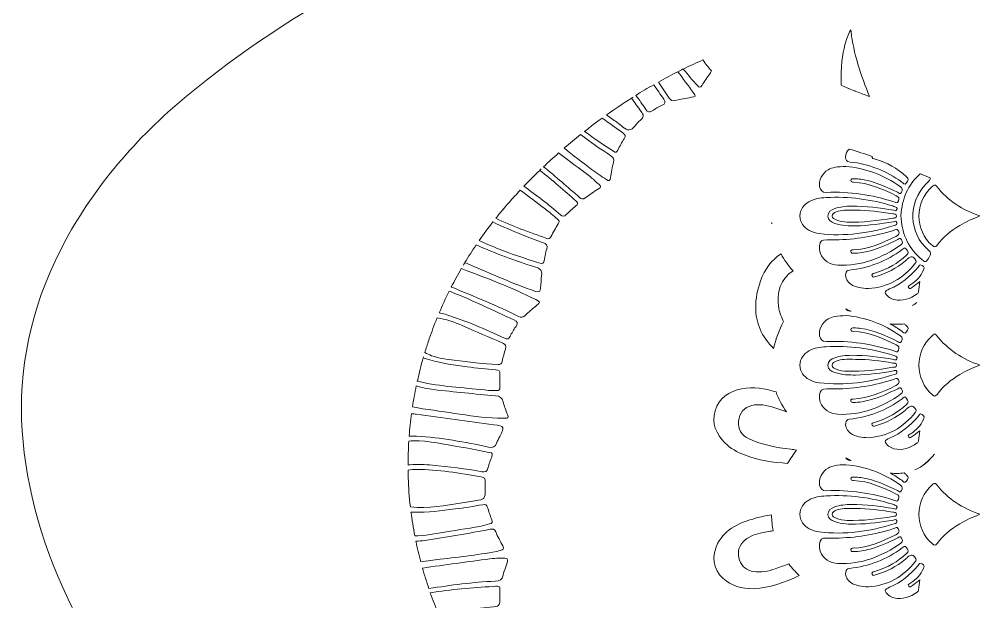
# Model space of a CAD drawing. Extents: x 705 to 2296, y -2914 to -85.
# Drawn here: x 705 to 1489, y -933 to -462 of the extents above; entities that cross this region are included whole.
import ezdxf

# ---------------------------------------------------------------- set-up
doc = ezdxf.new("R2010")
doc.units = 0
doc.header["$MEASUREMENT"] = 0
doc.layers.add('Layer 1', color=7, linetype='Continuous')

# ---------------------------------------------------------------- blocks, each defined once
blk = doc.blocks.new('block 4')
at = {"layer": 'Layer 1', "lineweight": 0}
for points, knots in [([(2257.73, -639.78), (2234.93, -597.81), (2201.23, -557.75), (2160.32, -523.94), (2075.55, -453.89), (1964.94, -394.11), (1840.32, -350.94), (1840.32, -350.94), (1840.32, -350.93), (1840.32, -350.93), (1839.87, -348.96), (1839.3, -346.94), (1838.61, -344.88), (1837.07, -340.33), (1834.39, -333.76), (1828.95, -329.25), (1828.26, -328.68), (1827.55, -328.14), (1826.81, -327.67), (1826.81, -327.67), (1826.81, -327.67), (1826.79, -327.67), (1828.33, -308.78), (1824.73, -289.41), (1816.02, -270), (1811.57, -260.06), (1804.2, -253.12), (1797.06, -246.39), (1791.32, -240.98), (1785.89, -235.87), (1782.26, -229.5), (1781.17, -227.6), (1780.25, -225.55), (1779.27, -223.36), (1778.01, -220.55), (1776.7, -217.64), (1774.93, -214.81), (1767.88, -203.55), (1756.35, -197.47), (1745.08, -194.23), (1745.08, -194.23), (1743.71, -192.18), (1743.71, -192.18), (1701.28, -127.64), (1637.14, -102.84), (1590.8, -93.4), (1549.91, -85.06), (1516.05, -86.83), (1504.18, -87.86), (1504.14, -87.8), (1504.1, -87.77), (1504.08, -87.73), (1504.08, -87.73), (1503.9, -87.89), (1503.9, -87.89), (1502.32, -88.03), (1501.15, -88.15), (1500.45, -88.23), (1499.74, -88.15), (1498.58, -88.03), (1497.01, -87.89), (1497.01, -87.89), (1496.82, -87.73), (1496.82, -87.73), (1496.8, -87.77), (1496.76, -87.8), (1496.71, -87.86), (1484.84, -86.83), (1450.98, -85.06), (1410.1, -93.4), (1363.76, -102.84), (1299.62, -127.64), (1257.21, -192.15), (1257.21, -192.15), (1255.83, -194.23), (1255.83, -194.23), (1244.54, -197.47), (1233.02, -203.55), (1225.97, -214.81), (1224.2, -217.64), (1222.89, -220.55), (1221.62, -223.36), (1220.64, -225.55), (1219.73, -227.6), (1218.64, -229.5), (1215, -235.87), (1209.57, -240.98), (1203.83, -246.39), (1196.7, -253.12), (1189.33, -260.06), (1184.88, -270), (1176.17, -289.41), (1172.56, -308.78), (1174.1, -327.67), (1174.09, -327.67), (1174.09, -327.67), (1174.09, -327.67), (1173.36, -328.14), (1172.64, -328.67), (1171.94, -329.25), (1166.5, -333.76), (1163.83, -340.32), (1162.29, -344.88), (1161.6, -346.94), (1161.03, -348.96), (1160.57, -350.93), (1160.57, -350.93), (1160.57, -350.94), (1160.57, -350.94), (1035.95, -394.11), (925.34, -453.89), (840.57, -523.94), (799.66, -557.75), (765.97, -597.81), (743.17, -639.78), (717.38, -687.2), (705.23, -736.49), (707.06, -786.23), (708.79, -833.12), (721.42, -881.91), (744.63, -931.23), (776.61, -999.19), (827.22, -1064.83), (895.04, -1126.29), (939.72, -1166.8), (989.19, -1202.25), (1037.03, -1236.53), (1082.37, -1269.03), (1129.25, -1302.64), (1171.8, -1340.38), (1249.39, -1409.16), (1300.81, -1475.62), (1328.95, -1543.41), (1325.12, -1549.46), (1321.54, -1556.29), (1318.88, -1563.69), (1317.48, -1563.6), (1315.91, -1563.52), (1314.31, -1563.52), (1308.44, -1563.52), (1302.01, -1564.61), (1300.28, -1570.4), (1299.79, -1572.07), (1299.76, -1573.62), (1299.72, -1574.99), (1299.72, -1575.32), (1299.71, -1575.65), (1299.7, -1575.96), (1299.52, -1579.67), (1298.15, -1583.63), (1295.64, -1587.72), (1294.69, -1589.27), (1293.66, -1590.81), (1292.59, -1592.31), (1291.91, -1593.27), (1291.2, -1594.21), (1290.48, -1595.15), (1283.23, -1604.54), (1274, -1613.07), (1265.02, -1621.38), (1265.02, -1621.38), (1260.92, -1625.17), (1260.92, -1625.17), (1250.6, -1634.74), (1239.94, -1644.64), (1227.93, -1651.26), (1224.55, -1653.15), (1220.44, -1657.48), (1220.14, -1667.47), (1219.42, -1692.03), (1241.26, -1736.34), (1260.82, -1751.22), (1241.97, -1787.05), (1219.46, -1838.09), (1200.22, -1904.9), (1175.44, -1990.97), (1160.75, -2086.12), (1156.58, -2187.73), (1153.08, -2272.74), (1156.98, -2362.49), (1168.18, -2455.79), (1163.65, -2459.11), (1158.65, -2462.26), (1152.93, -2465.39), (1126.52, -2479.87), (1097.89, -2485.02), (1072.31, -2479.92), (1038.1, -2473.12), (1010.95, -2453.43), (991.61, -2421.39), (954.97, -2360.75), (954.3, -2266.43), (972.57, -2204.62), (992.17, -2138.34), (1031.4, -2072.06), (1096.04, -1996), (1100.49, -1990.76), (1104.99, -1985.54), (1109.5, -1980.33), (1133.88, -1952.07), (1159.09, -1922.85), (1176.92, -1889.25), (1201.05, -1843.72), (1206.63, -1795.65), (1192.18, -1757.38), (1192.18, -1757.38), (1181.68, -1729.58), (1181.68, -1729.58), (1181.68, -1729.58), (1184.11, -1759.19), (1184.11, -1759.19), (1187.04, -1794.94), (1172.43, -1827.44), (1159.67, -1848.41), (1139.55, -1881.48), (1111.42, -1909.63), (1084.2, -1936.84), (1072.99, -1948.07), (1061.38, -1959.69), (1050.51, -1971.48), (986.2, -2041.19), (939.51, -2104.75), (907.75, -2165.78), (865.01, -2247.87), (849.52, -2326.23), (861.72, -2398.68), (881.46, -2516.08), (980.8, -2608.54), (1070.48, -2648.09), (1102.71, -2662.3), (1132.76, -2669.48), (1158.32, -2669.48), (1176.87, -2669.48), (1193.05, -2665.7), (1205.97, -2658.08), (1205.97, -2658.09), (1205.97, -2658.09), (1205.97, -2658.09), (1212.84, -2680.03), (1220.66, -2700.47), (1229.34, -2719.23), (1249.6, -2763), (1275.41, -2799.36), (1306.05, -2827.33), (1339.78, -2858.12), (1383.84, -2881.32), (1437.02, -2896.27), (1479.37, -2908.16), (1526.54, -2914.39), (1574.07, -2914.39), (1577.53, -2914.39), (1581.01, -2914.35), (1584.47, -2914.28), (1715.72, -2911.78), (1847.6, -2857.02), (1946.29, -2764.08), (1983.95, -2728.62), (2013.13, -2688.17), (2030.68, -2647.08), (2050.96, -2599.62), (2056.14, -2551.69), (2046.08, -2504.65), (2026.22, -2411.76), (1963.7, -2334.68), (1870.04, -2287.56), (1788.08, -2246.34), (1690.33, -2231.81), (1599.94, -2247.09), (1606.11, -2235.77), (1612.34, -2224.53), (1618.54, -2213.38), (1637.36, -2179.5), (1656.8, -2144.46), (1673.59, -2108.59), (1710.68, -2029.32), (1732.71, -1958.15), (1740.94, -1891.02), (1746.05, -1849.4), (1747.6, -1797.58), (1735.16, -1750.76), (1754.43, -1736.28), (1775.99, -1693.13), (1775.99, -1668.36), (1775.99, -1667.96), (1775.99, -1667.55), (1775.98, -1667.16), (1775.68, -1657.19), (1771.58, -1652.89), (1768.19, -1651), (1756.19, -1644.4), (1745.52, -1634.53), (1735.2, -1624.98), (1735.2, -1624.98), (1731.1, -1621.2), (1731.1, -1621.2), (1719.8, -1610.79), (1708.12, -1600.03), (1700.47, -1587.65), (1697.96, -1583.57), (1696.6, -1579.62), (1696.43, -1575.92), (1696.41, -1575.61), (1696.4, -1575.29), (1696.4, -1574.97), (1696.37, -1573.59), (1696.32, -1572.04), (1695.83, -1570.37), (1694.11, -1564.66), (1687.76, -1563.55), (1681.94, -1563.52), (1679.29, -1556.2), (1675.74, -1549.42), (1671.94, -1543.41), (1700.08, -1475.62), (1751.51, -1409.16), (1829.1, -1340.38), (1871.64, -1302.64), (1918.53, -1269.03), (1963.87, -1236.53), (2011.71, -1202.25), (2061.18, -1166.8), (2105.86, -1126.29), (2173.67, -1064.83), (2224.28, -999.19), (2256.27, -931.23), (2279.48, -881.91), (2292.11, -833.13), (2293.84, -786.23), (2295.67, -736.49), (2283.52, -687.2), (2257.73, -639.78)], [0, 0, 0, 0, 1, 1, 1, 2, 2, 2, 3, 3, 3, 4, 4, 4, 5, 5, 5, 6, 6, 6, 7, 7, 7, 8, 8, 8, 9, 9, 9, 10, 10, 10, 11, 11, 11, 12, 12, 12, 13, 13, 13, 14, 14, 14, 15, 15, 15, 16, 16, 16, 17, 17, 17, 18, 18, 18, 19, 19, 19, 20, 20, 20, 21, 21, 21, 22, 22, 22, 23, 23, 23, 24, 24, 24, 25, 25, 25, 26, 26, 26, 27, 27, 27, 28, 28, 28, 29, 29, 29, 30, 30, 30, 31, 31, 31, 32, 32, 32, 33, 33, 33, 34, 34, 34, 35, 35, 35, 36, 36, 36, 37, 37, 37, 38, 38, 38, 39, 39, 39, 40, 40, 40, 41, 41, 41, 42, 42, 42, 43, 43, 43, 44, 44, 44, 45, 45, 45, 46, 46, 46, 47, 47, 47, 48, 48, 48, 49, 49, 49, 50, 50, 50, 51, 51, 51, 52, 52, 52, 53, 53, 53, 54, 54, 54, 55, 55, 55, 56, 56, 56, 57, 57, 57, 58, 58, 58, 59, 59, 59, 60, 60, 60, 61, 61, 61, 62, 62, 62, 63, 63, 63, 64, 64, 64, 65, 65, 65, 66, 66, 66, 67, 67, 67, 68, 68, 68, 69, 69, 69, 70, 70, 70, 71, 71, 71, 72, 72, 72, 73, 73, 73, 74, 74, 74, 75, 75, 75, 76, 76, 76, 77, 77, 77, 78, 78, 78, 79, 79, 79, 80, 80, 80, 81, 81, 81, 82, 82, 82, 83, 83, 83, 84, 84, 84, 85, 85, 85, 86, 86, 86, 87, 87, 87, 88, 88, 88, 89, 89, 89, 90, 90, 90, 91, 91, 91, 92, 92, 92, 93, 93, 93, 94, 94, 94, 95, 95, 95, 96, 96, 96, 97, 97, 97, 98, 98, 98, 99, 99, 99, 100, 100, 100, 101, 101, 101, 102, 102, 102, 103, 103, 103, 104, 104, 104, 105, 105, 105, 106, 106, 106, 107, 107, 107, 108, 108, 108, 109, 109, 109, 110, 110, 110, 110]), ([(1371.85, -515.72), (1371.44, -515.55), (1371.05, -515.38), (1370.65, -515.2), (1369.58, -485.65), (1377.45, -472), (1377.56, -471.82), (1377.56, -471.82), (1378.47, -470.3), (1378.47, -470.3), (1378.47, -470.3), (1378.67, -472.06), (1378.67, -472.06), (1380.42, -488.24), (1386.97, -507.81), (1393.51, -524.21), (1393.02, -524.03), (1392.52, -523.85), (1392.02, -523.66), (1388.69, -522.43), (1385.36, -521.18), (1382.05, -519.89), (1381.99, -519.87), (1381.94, -519.85), (1381.88, -519.82), (1380.2, -519.17), (1378.51, -518.5), (1376.84, -517.81), (1376.78, -517.78), (1376.71, -517.76), (1376.65, -517.73), (1375.04, -517.08), (1373.44, -516.4), (1371.85, -515.72)], [0, 0, 0, 0, 1, 1, 1, 2, 2, 2, 3, 3, 3, 4, 4, 4, 5, 5, 5, 6, 6, 6, 7, 7, 7, 8, 8, 8, 9, 9, 9, 10, 10, 10, 11, 11, 11, 11]), ([(1264.37, -505.84), (1262.02, -508.77), (1260, -512), (1258.05, -515.22), (1256.71, -517.42), (1255.82, -517.17), (1254.23, -515.42), (1250.26, -511.09), (1246.51, -506.6), (1242.87, -502.01), (1241.38, -502.74), (1239.89, -503.48), (1238.4, -504.23), (1239.88, -503.48), (1241.37, -502.74), (1242.86, -502), (1242.86, -502), (1242.87, -502.01), (1242.87, -502.01), (1248.1, -499.43), (1253.35, -496.99), (1258.62, -494.67), (1260.82, -497.63), (1263.15, -500.59), (1265.61, -503.52), (1265.45, -504.24), (1265.05, -504.99), (1264.37, -505.84)], [0, 0, 0, 0, 1, 1, 1, 2, 2, 2, 3, 3, 3, 4, 4, 4, 5, 5, 5, 6, 6, 6, 7, 7, 7, 8, 8, 8, 9, 9, 9, 9]), ([(1222.67, -512.6), (1222.67, -512.6), (1222.67, -512.59), (1222.67, -512.59), (1227.88, -509.69), (1233.11, -506.9), (1238.39, -504.23), (1242.62, -509.78), (1246.79, -515.36), (1250.87, -521.03), (1253.12, -524.18), (1253.14, -524.18), (1249.29, -524.92), (1244.89, -525.76), (1240.44, -526.46), (1236.1, -527.51), (1233.83, -528.05), (1232.72, -527.39), (1231.51, -525.54), (1228.64, -521.16), (1225.69, -516.86), (1222.67, -512.6)], [0, 0, 0, 0, 1, 1, 1, 2, 2, 2, 3, 3, 3, 4, 4, 4, 5, 5, 5, 6, 6, 6, 7, 7, 7, 7]), ([(1225.64, -531.39), (1222.86, -532.67), (1220.18, -534.21), (1217.64, -535.92), (1215.37, -537.44), (1214.15, -537.07), (1212.6, -534.81), (1209.95, -530.93), (1207.22, -527.12), (1204.45, -523.35), (1209.23, -520.38), (1214.04, -517.51), (1218.88, -514.74), (1221.58, -518.63), (1224.27, -522.52), (1227, -526.37), (1228.76, -528.84), (1228.34, -530.15), (1225.64, -531.39)], [0, 0, 0, 0, 1, 1, 1, 2, 2, 2, 3, 3, 3, 4, 4, 4, 5, 5, 5, 6, 6, 6, 6]), ([(1200.92, -525.58), (1200.91, -525.58), (1200.91, -525.57), (1200.91, -525.57), (1201.36, -525.29), (1201.82, -525.01), (1202.27, -524.73), (1201.82, -525.01), (1201.36, -525.3), (1200.92, -525.58), (1203.48, -529.18), (1206.04, -532.76), (1208.68, -536.29), (1210.86, -539.2), (1211.12, -541.13), (1208.07, -543.47), (1204.82, -545.96), (1202.59, -551.22), (1199, -551.3), (1195.72, -551.37), (1192.32, -547.38), (1189.03, -545.1), (1186.21, -543.17), (1183.41, -541.21), (1180.64, -539.23), (1187.3, -534.48), (1194.06, -529.94), (1200.92, -525.58)], [0, 0, 0, 0, 1, 1, 1, 2, 2, 2, 3, 3, 3, 4, 4, 4, 5, 5, 5, 6, 6, 6, 7, 7, 7, 8, 8, 8, 9, 9, 9, 9]), ([(1177.23, -541.69), (1182.69, -545.75), (1188.19, -549.76), (1193.78, -553.65), (1195.79, -555.05), (1196.43, -556.2), (1194.96, -558.47), (1193.03, -561.42), (1191.4, -564.57), (1189.77, -567.72), (1188.88, -569.43), (1188.12, -569.86), (1186.3, -568.67), (1178.35, -563.48), (1170.5, -558.13), (1162.84, -552.55), (1167.56, -548.84), (1172.37, -545.21), (1177.23, -541.69)], [0, 0, 0, 0, 1, 1, 1, 2, 2, 2, 3, 3, 3, 4, 4, 4, 5, 5, 5, 6, 6, 6, 6]), ([(1159.68, -555.04), (1159.68, -555.04), (1159.69, -555.04), (1159.69, -555.04), (1167.67, -561.04), (1175.78, -566.87), (1184.22, -572.25), (1186.38, -573.62), (1186.93, -574.98), (1186.32, -577.44), (1185.32, -581.55), (1184.53, -585.75), (1183.99, -589.95), (1183.64, -592.74), (1182.38, -592.83), (1180.53, -591.57), (1176.43, -588.79), (1172.4, -585.92), (1168.36, -583.03), (1160.87, -577.64), (1153.7, -571.78), (1146.51, -565.97), (1150.84, -562.25), (1155.23, -558.6), (1159.68, -555.04)], [0, 0, 0, 0, 1, 1, 1, 2, 2, 2, 3, 3, 3, 4, 4, 4, 5, 5, 5, 6, 6, 6, 7, 7, 7, 8, 8, 8, 8]), ([(1141.87, -570.02), (1150.36, -576.35), (1158.87, -582.67), (1167.34, -589.04), (1169.87, -590.95), (1172.04, -593.34), (1174.47, -595.39), (1176.18, -596.81), (1176.32, -597.73), (1174.26, -599.01), (1170.56, -601.31), (1166.93, -603.77), (1163.42, -606.36), (1161.61, -607.7), (1160.47, -607.37), (1158.89, -606), (1149.21, -597.65), (1139.63, -589.19), (1129.66, -581.21), (1133.66, -577.41), (1137.73, -573.67), (1141.87, -570.02)], [0, 0, 0, 0, 1, 1, 1, 2, 2, 2, 3, 3, 3, 4, 4, 4, 5, 5, 5, 6, 6, 6, 7, 7, 7, 7]), ([(1423.57, -594.14), (1421.81, -596.47), (1420.77, -594.28), (1419.75, -593.53), (1407.17, -584.49), (1393.25, -578.93), (1377.85, -577.32), (1375.11, -577.03), (1374.29, -575.74), (1374.29, -573.39), (1374.28, -570.61), (1375.35, -568.49), (1377.15, -566.84), (1383.68, -568.83), (1389.87, -570.79), (1395.73, -572.74), (1395.27, -574.5), (1397.16, -574.58), (1398.31, -574.92), (1407.78, -577.67), (1416.04, -582.49), (1423.41, -589.03), (1425.58, -590.97), (1424.95, -592.3), (1423.57, -594.14)], [0, 0, 0, 0, 1, 1, 1, 2, 2, 2, 3, 3, 3, 4, 4, 4, 5, 5, 5, 6, 6, 6, 7, 7, 7, 8, 8, 8, 8]), ([(1126.68, -584.07), (1126.68, -584.07), (1126.67, -584.06), (1126.67, -584.06), (1127.06, -583.68), (1127.45, -583.31), (1127.85, -582.94), (1127.45, -583.31), (1127.06, -583.69), (1126.68, -584.07), (1136.81, -592.02), (1146.51, -600.47), (1156.1, -609.09), (1157.84, -610.65), (1157.63, -611.49), (1155.93, -612.85), (1153.19, -615.07), (1150.52, -617.42), (1148.05, -619.95), (1146.29, -621.74), (1145.05, -621.45), (1143.33, -619.97), (1133.87, -611.81), (1123.94, -604.22), (1113.82, -596.94), (1118, -592.56), (1122.3, -588.27), (1126.68, -584.07)], [0, 0, 0, 0, 1, 1, 1, 2, 2, 2, 3, 3, 3, 4, 4, 4, 5, 5, 5, 6, 6, 6, 7, 7, 7, 8, 8, 8, 9, 9, 9, 9]), ([(1374.46, -580.96), (1389.65, -582.07), (1404.94, -587.64), (1418.76, -597.43), (1420.71, -598.82), (1420.36, -600.09), (1419.54, -601.75), (1418.47, -603.95), (1417.23, -602.36), (1416.22, -601.85), (1406.8, -597.17), (1397.26, -592.85), (1386.72, -591.34), (1384.81, -591.05), (1382.87, -590.98), (1380.94, -590.87), (1379.9, -590.81), (1378.69, -590.8), (1378.56, -592.17), (1378.41, -593.67), (1379.67, -593.66), (1380.69, -593.7), (1393.23, -594.18), (1404.29, -599.25), (1415.27, -604.64), (1417.27, -605.62), (1417.98, -606.56), (1417.18, -608.8), (1416.2, -611.57), (1414.59, -609.91), (1413.36, -609.52), (1395.59, -603.91), (1377.43, -601.1), (1358.79, -601.91), (1355.17, -602.06), (1353.9, -600.27), (1353.23, -597.36), (1352.11, -592.46), (1355.19, -586.38), (1360.16, -583.6), (1363.34, -581.83), (1367.69, -580.91), (1374.46, -580.96)], [0, 0, 0, 0, 1, 1, 1, 2, 2, 2, 3, 3, 3, 4, 4, 4, 5, 5, 5, 6, 6, 6, 7, 7, 7, 8, 8, 8, 9, 9, 9, 10, 10, 10, 11, 11, 11, 12, 12, 12, 13, 13, 13, 14, 14, 14, 14]), ([(1439.56, -595.01), (1424.38, -610.15), (1425.2, -634.85), (1441.49, -648.79), (1443.44, -650.47), (1443.67, -651.56), (1442.33, -653.78), (1439.12, -659.09), (1439.22, -659.22), (1434.51, -655), (1424.34, -645.87), (1419.71, -634.22), (1419.01, -620.73), (1419.94, -607.31), (1424.65, -595.77), (1434.73, -586.87), (1437.51, -588), (1440.16, -589.09), (1442.7, -590.17), (1442.88, -591.63), (1442, -592.56), (1439.56, -595.01)], [0, 0, 0, 0, 1, 1, 1, 2, 2, 2, 3, 3, 3, 4, 4, 4, 5, 5, 5, 6, 6, 6, 7, 7, 7, 7]), ([(1466.67, -628.67), (1459.57, -632.91), (1453.3, -638.12), (1448.3, -644.75), (1446.97, -646.52), (1446.13, -646.36), (1444.59, -645.06), (1430.07, -632.8), (1429.98, -609.49), (1444.48, -597.19), (1445.57, -596.28), (1446.44, -594.94), (1447.98, -596.94), (1457.02, -608.7), (1469.03, -616.16), (1483.05, -621.04), (1477.35, -623.26), (1471.84, -625.58), (1466.67, -628.67)], [0, 0, 0, 0, 1, 1, 1, 2, 2, 2, 3, 3, 3, 4, 4, 4, 5, 5, 5, 6, 6, 6, 6]), ([(1097.2, -615.32), (1097.24, -615.34), (1097.29, -615.38), (1097.35, -615.4), (1097.35, -615.4), (1097.8, -614.61), (1097.8, -614.61), (1099.12, -613.07), (1100.43, -611.53), (1101.78, -610.02), (1104.75, -606.67), (1107.77, -603.35), (1110.86, -600.07), (1117.62, -605.01), (1124.27, -610.1), (1130.91, -615.21), (1134.37, -617.86), (1137.57, -620.85), (1141.02, -623.53), (1142.63, -624.79), (1142.47, -625.85), (1141.55, -627.38), (1139.48, -630.82), (1137.5, -634.3), (1135.54, -637.81), (1134.77, -639.19), (1134.03, -639.97), (1132.21, -639.27), (1118.4, -634), (1104.24, -629.55), (1091.02, -622.85), (1093.04, -620.32), (1095.1, -617.8), (1097.2, -615.32)], [0, 0, 0, 0, 1, 1, 1, 2, 2, 2, 3, 3, 3, 4, 4, 4, 5, 5, 5, 6, 6, 6, 7, 7, 7, 8, 8, 8, 9, 9, 9, 10, 10, 10, 11, 11, 11, 11]), ([(1344.63, -609.47), (1348.89, -607.04), (1353.67, -606.38), (1358.47, -606.12), (1376.87, -605.09), (1394.86, -607.45), (1412.43, -612.94), (1412.98, -613.11), (1413.51, -613.31), (1414.03, -613.54), (1415.08, -613.97), (1416.35, -614.27), (1415.83, -615.88), (1415.32, -617.48), (1414.14, -616.59), (1413.27, -616.44), (1401.91, -614.43), (1390.52, -612.89), (1378.96, -613.09), (1374.39, -613.16), (1369.83, -613.49), (1365.5, -615.1), (1362.63, -616.18), (1359.81, -617.69), (1359.93, -621.22), (1360.03, -624.52), (1362.73, -626.01), (1365.51, -626.99), (1371.31, -629.05), (1377.37, -629), (1382.34, -629.05), (1393.34, -628.7), (1403.18, -627.46), (1412.95, -625.72), (1413.9, -625.55), (1415.26, -624.48), (1415.82, -626.26), (1416.38, -628.11), (1414.77, -628.31), (1413.66, -628.66), (1393.91, -635.03), (1373.72, -637.75), (1352.99, -635.34), (1350.17, -635), (1347.4, -634.17), (1344.88, -632.76), (1340.29, -630.19), (1337.33, -626.42), (1337.33, -621.02), (1337.32, -615.75), (1340.18, -612), (1344.63, -609.47)], [0, 0, 0, 0, 1, 1, 1, 2, 2, 2, 3, 3, 3, 4, 4, 4, 5, 5, 5, 6, 6, 6, 7, 7, 7, 8, 8, 8, 9, 9, 9, 10, 10, 10, 11, 11, 11, 12, 12, 12, 13, 13, 13, 14, 14, 14, 15, 15, 15, 16, 16, 16, 17, 17, 17, 17]), ([(1415.57, -621.13), (1415.52, -622.94), (1413.72, -622.56), (1412.64, -622.75), (1400.38, -624.87), (1388.07, -626.34), (1375.59, -625.92), (1372.51, -625.82), (1369.45, -625.53), (1366.58, -624.22), (1365.14, -623.56), (1363.33, -622.93), (1363.29, -621.13), (1363.25, -619.12), (1365.2, -618.49), (1366.75, -617.8), (1368.74, -616.9), (1370.85, -616.4), (1373.04, -616.35), (1376.1, -616.28), (1379.18, -616.33), (1382.26, -616.33), (1392.41, -616.37), (1402.48, -617.51), (1412.47, -619.3), (1413.6, -619.5), (1415.62, -619.04), (1415.57, -621.13)], [0, 0, 0, 0, 1, 1, 1, 2, 2, 2, 3, 3, 3, 4, 4, 4, 5, 5, 5, 6, 6, 6, 7, 7, 7, 8, 8, 8, 9, 9, 9, 9]), ([(1088.65, -625.85), (1096.37, -629.69), (1104.35, -632.99), (1112.35, -636.26), (1117.92, -638.52), (1123.54, -640.68), (1129.23, -642.63), (1132, -643.58), (1133.37, -644.64), (1132.26, -647.86), (1131.35, -650.51), (1130.9, -653.36), (1130.55, -656.17), (1130.15, -659.43), (1128.63, -659.9), (1125.75, -658.96), (1114.3, -655.25), (1102.85, -651.57), (1091.7, -647.04), (1086.92, -645.11), (1082.2, -643.08), (1077.55, -640.9), (1081.09, -635.79), (1084.8, -630.79), (1088.65, -625.85)], [0, 0, 0, 0, 1, 1, 1, 2, 2, 2, 3, 3, 3, 4, 4, 4, 5, 5, 5, 6, 6, 6, 7, 7, 7, 8, 8, 8, 8]), ([(1314.51, -626.33), (1314.51, -626.33), (1314.52, -626.34), (1314.52, -626.34), (1314.54, -626.7), (1314.56, -627.06), (1314.59, -627.4), (1314.55, -627.04), (1314.53, -626.69), (1314.51, -626.33)], [0, 0, 0, 0, 1, 1, 1, 2, 2, 2, 3, 3, 3, 3]), ([(1378.53, -649.94), (1378.67, -651.13), (1379.65, -651.24), (1380.58, -651.24), (1385.17, -651.25), (1389.65, -650.43), (1394.05, -649.24), (1401.9, -647.14), (1409.21, -643.7), (1416.47, -640.12), (1417.46, -639.63), (1418.63, -638.31), (1419.5, -640.3), (1420.13, -641.72), (1421.04, -643.03), (1419.07, -644.39), (1403.72, -655.02), (1387.13, -661.84), (1368.09, -660.79), (1361.51, -660.42), (1356.31, -657.46), (1353.79, -650.92), (1353.08, -649.07), (1352.83, -647.17), (1353.14, -645.22), (1353.77, -641.34), (1355.09, -640.24), (1358.96, -640.29), (1361.36, -640.32), (1363.74, -640.3), (1366.14, -640.3), (1382.2, -640.16), (1397.83, -637.41), (1413.15, -632.65), (1414.36, -632.28), (1415.93, -630.48), (1417.09, -633.05), (1418.22, -635.59), (1417.06, -636.57), (1414.89, -637.64), (1403.92, -643.07), (1392.81, -647.96), (1380.3, -648.45), (1379.35, -648.5), (1378.37, -648.63), (1378.53, -649.94)], [0, 0, 0, 0, 1, 1, 1, 2, 2, 2, 3, 3, 3, 4, 4, 4, 5, 5, 5, 6, 6, 6, 7, 7, 7, 8, 8, 8, 9, 9, 9, 10, 10, 10, 11, 11, 11, 12, 12, 12, 13, 13, 13, 14, 14, 14, 15, 15, 15, 15]), ([(1065.94, -658.8), (1065.95, -658.8), (1065.95, -658.82), (1065.96, -658.82), (1068.88, -653.95), (1071.94, -649.15), (1075.14, -644.43), (1090.71, -651.48), (1106.78, -657.31), (1123.1, -662.41), (1126.83, -663.58), (1128.57, -665.07), (1128.11, -669.21), (1127.73, -672.59), (1127.63, -676.02), (1127.32, -679.42), (1127.05, -682.38), (1126.34, -683.12), (1123.23, -682.08), (1104.96, -675.97), (1087.52, -667.85), (1069.79, -660.44), (1068.51, -659.9), (1067.24, -659.37), (1065.96, -658.82), (1065.47, -659.62), (1064.98, -660.42), (1064.52, -661.21), (1064.98, -660.42), (1065.46, -659.6), (1065.94, -658.8)], [0, 0, 0, 0, 1, 1, 1, 2, 2, 2, 3, 3, 3, 4, 4, 4, 5, 5, 5, 6, 6, 6, 7, 7, 7, 8, 8, 8, 9, 9, 9, 10, 10, 10, 10]), ([(1395.73, -669.61), (1396.22, -670.96), (1397.45, -670.35), (1398.38, -670.1), (1407.4, -667.62), (1415.51, -663.39), (1422.71, -657.41), (1423.32, -656.9), (1423.91, -656.37), (1424.52, -655.85), (1427.42, -653.28), (1429.07, -653.59), (1431.15, -656.97), (1431.7, -657.85), (1431.44, -658.41), (1430.9, -659.09), (1420.96, -671.82), (1408.04, -678.92), (1392.7, -679.83), (1387.14, -679.43), (1382.48, -679.08), (1378.44, -676.27), (1375.48, -674.22), (1374.02, -671.46), (1374.35, -667.82), (1374.52, -666.01), (1375.31, -665.06), (1377.33, -664.84), (1393.09, -663.24), (1407.32, -657.59), (1420.11, -648.27), (1421.19, -647.47), (1422.22, -645.92), (1423.66, -648.07), (1424.83, -649.81), (1425.68, -651.01), (1423.58, -652.89), (1416.43, -659.32), (1408.38, -664.05), (1399.21, -666.89), (1398.67, -667.07), (1398.12, -667.19), (1397.57, -667.36), (1396.43, -667.69), (1395.18, -668.11), (1395.73, -669.61)], [0, 0, 0, 0, 1, 1, 1, 2, 2, 2, 3, 3, 3, 4, 4, 4, 5, 5, 5, 6, 6, 6, 7, 7, 7, 8, 8, 8, 9, 9, 9, 10, 10, 10, 11, 11, 11, 12, 12, 12, 13, 13, 13, 14, 14, 14, 15, 15, 15, 15]), ([(1321.96, -651.69), (1324.55, -656.44), (1327.82, -661.01), (1331.72, -665.43), (1331.71, -665.43), (1331.71, -665.43), (1331.71, -665.43), (1322.22, -671.45), (1317.48, -682.8), (1320.28, -696.07), (1321.08, -699.84), (1322.37, -703.31), (1324.03, -706.56), (1320.58, -713.23), (1317.68, -720.58), (1315.97, -728.37), (1306.25, -718.79), (1301.46, -707.46), (1301.46, -694.75), (1301.46, -688.07), (1302.79, -681.01), (1305.41, -673.62), (1308.87, -663.88), (1314.34, -656.73), (1321.96, -651.69)], [0, 0, 0, 0, 1, 1, 1, 2, 2, 2, 3, 3, 3, 4, 4, 4, 5, 5, 5, 6, 6, 6, 7, 7, 7, 8, 8, 8, 8]), ([(1063.1, -663.66), (1083.54, -671.14), (1103.87, -678.96), (1123.36, -688.78), (1127.19, -690.71), (1127.17, -690.76), (1124.05, -693.46), (1120.84, -696.24), (1117.51, -698.9), (1114.45, -701.84), (1112.78, -703.41), (1111.48, -703.41), (1109.51, -702.41), (1091.95, -693.44), (1073.57, -686.33), (1055.41, -678.69), (1055.27, -678.63), (1055.12, -678.57), (1054.97, -678.51), (1057.54, -673.5), (1060.25, -668.55), (1063.1, -663.66)], [0, 0, 0, 0, 1, 1, 1, 2, 2, 2, 3, 3, 3, 4, 4, 4, 5, 5, 5, 6, 6, 6, 7, 7, 7, 7]), ([(1437.24, -665.03), (1435.14, -670.06), (1431.44, -673.65), (1427, -676.61), (1426.06, -677.23), (1424.21, -677.68), (1425.39, -679.27), (1426.31, -680.51), (1427.48, -679.23), (1428.34, -678.65), (1430.28, -677.32), (1432.14, -675.85), (1434.46, -674.12), (1434.03, -677.12), (1433.65, -679.58), (1433.33, -682.05), (1433.22, -682.88), (1432.96, -683.6), (1432.25, -684.07), (1426.54, -687.98), (1420.45, -690.47), (1413.35, -688.69), (1411.8, -688.3), (1410.38, -687.57), (1409.11, -686.57), (1405.28, -683.55), (1405.47, -681.94), (1409.85, -680.1), (1419.08, -676.25), (1426.55, -670.09), (1432.93, -662.49), (1433.74, -661.54), (1434.22, -659.72), (1436.36, -661.04), (1438.32, -662.23), (1437.87, -663.49), (1437.24, -665.03)], [0, 0, 0, 0, 1, 1, 1, 2, 2, 2, 3, 3, 3, 4, 4, 4, 5, 5, 5, 6, 6, 6, 7, 7, 7, 8, 8, 8, 9, 9, 9, 10, 10, 10, 11, 11, 11, 12, 12, 12, 12]), ([(1053.27, -681.95), (1053.95, -682.18), (1054.63, -682.43), (1055.31, -682.69), (1072.46, -689.35), (1088.92, -697.63), (1105.68, -705.18), (1108.53, -706.47), (1109.32, -707.95), (1107.24, -710.73), (1105.4, -713.17), (1103.9, -715.89), (1102.54, -718.63), (1101.42, -720.89), (1100.23, -720.91), (1098.1, -719.91), (1082.39, -712.59), (1066.47, -705.73), (1049.89, -700.59), (1048.3, -700.09), (1046.74, -699.72), (1045.19, -699.43), (1047.69, -693.52), (1050.4, -687.7), (1053.27, -681.95)], [0, 0, 0, 0, 1, 1, 1, 2, 2, 2, 3, 3, 3, 4, 4, 4, 5, 5, 5, 6, 6, 6, 7, 7, 7, 8, 8, 8, 8]), ([(1378.84, -698.21), (1378.51, -698.16), (1378.18, -698.13), (1377.85, -698.09), (1376, -697.9), (1375.03, -697.25), (1374.59, -696.12), (1376.03, -696.85), (1377.45, -697.54), (1378.84, -698.21)], [0, 0, 0, 0, 1, 1, 1, 2, 2, 2, 3, 3, 3, 3]), ([(1428.5, -693.49), (1429.67, -692.77), (1430.8, -691.94), (1431.87, -691.02), (1430.8, -691.96), (1429.67, -692.78), (1428.5, -693.49)], [0, 0, 0, 0, 1, 1, 1, 2, 2, 2, 2]), ([(1036.68, -721.7), (1036.73, -721.72), (1036.78, -721.73), (1036.83, -721.74), (1036.83, -721.74), (1037.09, -720.55), (1037.09, -720.55), (1039.04, -714.86), (1041.18, -709.21), (1043.46, -703.63), (1050.65, -704.3), (1057.32, -706.93), (1063.92, -709.8), (1074.85, -714.53), (1085.74, -719.34), (1096.69, -724), (1099.01, -724.99), (1099.7, -726.17), (1098.91, -728.59), (1097.85, -731.83), (1096.96, -735.15), (1096.25, -738.49), (1095.8, -740.66), (1094.76, -741.34), (1092.6, -741.27), (1080.8, -740.88), (1069.12, -739.21), (1057.41, -737.86), (1051.2, -737.16), (1045, -736.27), (1039.08, -734.14), (1037.15, -733.44), (1035.27, -732.63), (1033.5, -731.68), (1034.51, -728.34), (1035.56, -725.01), (1036.68, -721.7)], [0, 0, 0, 0, 1, 1, 1, 2, 2, 2, 3, 3, 3, 4, 4, 4, 5, 5, 5, 6, 6, 6, 7, 7, 7, 8, 8, 8, 9, 9, 9, 10, 10, 10, 11, 11, 11, 12, 12, 12, 12]), ([(1360.16, -704.38), (1363.34, -702.6), (1367.69, -701.68), (1374.46, -701.73), (1389.65, -702.84), (1404.94, -708.41), (1418.76, -718.21), (1420.71, -719.59), (1420.36, -720.87), (1419.54, -722.53), (1418.47, -724.72), (1417.23, -723.14), (1416.22, -722.62), (1406.8, -717.95), (1397.26, -713.63), (1386.72, -712.11), (1384.81, -711.83), (1382.87, -711.75), (1380.94, -711.65), (1379.9, -711.59), (1378.69, -711.58), (1378.56, -712.95), (1378.41, -714.45), (1379.67, -714.44), (1380.69, -714.47), (1393.23, -714.95), (1404.29, -720.02), (1415.27, -725.42), (1417.27, -726.39), (1417.98, -727.34), (1417.18, -729.58), (1416.2, -732.35), (1414.59, -730.69), (1413.36, -730.29), (1395.59, -724.69), (1377.43, -721.87), (1358.79, -722.68), (1355.17, -722.84), (1353.9, -721.05), (1353.23, -718.14), (1352.11, -713.23), (1355.19, -707.16), (1360.16, -704.38)], [0, 0, 0, 0, 1, 1, 1, 2, 2, 2, 3, 3, 3, 4, 4, 4, 5, 5, 5, 6, 6, 6, 7, 7, 7, 8, 8, 8, 9, 9, 9, 10, 10, 10, 11, 11, 11, 12, 12, 12, 13, 13, 13, 14, 14, 14, 14]), ([(1419.75, -714.31), (1416.74, -712.15), (1413.65, -710.18), (1410.48, -708.43), (1412.33, -708.64), (1414.12, -708.74), (1415.85, -708.74), (1417.86, -708.74), (1419.8, -708.6), (1421.67, -708.32), (1422.25, -708.81), (1422.84, -709.3), (1423.41, -709.81), (1425.58, -711.74), (1424.95, -713.08), (1423.57, -714.92), (1421.81, -717.24), (1420.77, -715.06), (1419.75, -714.31)], [0, 0, 0, 0, 1, 1, 1, 2, 2, 2, 3, 3, 3, 4, 4, 4, 5, 5, 5, 6, 6, 6, 6]), ([(1466.67, -749.44), (1459.57, -753.69), (1453.3, -758.89), (1448.3, -765.53), (1446.97, -767.29), (1446.13, -767.14), (1444.59, -765.84), (1430.07, -753.57), (1429.98, -730.27), (1444.48, -717.97), (1445.57, -717.05), (1446.44, -715.72), (1447.98, -717.72), (1457.02, -729.47), (1469.03, -736.94), (1483.05, -741.82), (1477.35, -744.04), (1471.84, -746.35), (1466.67, -749.44)], [0, 0, 0, 0, 1, 1, 1, 2, 2, 2, 3, 3, 3, 4, 4, 4, 5, 5, 5, 6, 6, 6, 6]), ([(1344.63, -730.25), (1348.89, -727.81), (1353.67, -727.16), (1358.47, -726.89), (1376.87, -725.87), (1394.86, -728.23), (1412.43, -733.72), (1412.98, -733.89), (1413.51, -734.09), (1414.03, -734.32), (1415.08, -734.75), (1416.35, -735.04), (1415.83, -736.65), (1415.32, -738.25), (1414.14, -737.37), (1413.27, -737.21), (1401.91, -735.21), (1390.52, -733.67), (1378.96, -733.86), (1374.39, -733.93), (1369.83, -734.27), (1365.5, -735.88), (1362.63, -736.95), (1359.81, -738.47), (1359.93, -742), (1360.03, -745.29), (1362.73, -746.78), (1365.51, -747.76), (1371.31, -749.83), (1377.37, -749.78), (1382.34, -749.83), (1393.34, -749.48), (1403.18, -748.24), (1412.95, -746.5), (1413.9, -746.33), (1415.26, -745.26), (1415.82, -747.03), (1416.38, -748.88), (1414.77, -749.09), (1413.66, -749.43), (1393.91, -755.8), (1373.72, -758.52), (1352.99, -756.11), (1350.17, -755.78), (1347.4, -754.94), (1344.88, -753.54), (1340.29, -750.97), (1337.33, -747.2), (1337.33, -741.8), (1337.32, -736.52), (1340.18, -732.78), (1344.63, -730.25)], [0, 0, 0, 0, 1, 1, 1, 2, 2, 2, 3, 3, 3, 4, 4, 4, 5, 5, 5, 6, 6, 6, 7, 7, 7, 8, 8, 8, 9, 9, 9, 10, 10, 10, 11, 11, 11, 12, 12, 12, 13, 13, 13, 14, 14, 14, 15, 15, 15, 16, 16, 16, 17, 17, 17, 17]), ([(1027.48, -754.55), (1027.48, -754.55), (1027.5, -754.55), (1027.5, -754.55), (1028.9, -748.24), (1030.5, -741.98), (1032.29, -735.76), (1032.29, -735.76), (1032.28, -735.76), (1032.28, -735.76), (1032.35, -735.51), (1032.42, -735.26), (1032.51, -735.01), (1032.44, -735.26), (1032.36, -735.51), (1032.29, -735.76), (1033.95, -736.51), (1035.7, -737.13), (1037.58, -737.62), (1047.52, -740.25), (1057.63, -741.95), (1067.82, -743.2), (1075.54, -744.15), (1083.3, -744.91), (1091.05, -745.6), (1093.53, -745.82), (1094.56, -746.65), (1094.38, -749.29), (1094.14, -752.81), (1094.27, -756.36), (1094.34, -759.91), (1094.38, -761.72), (1093.72, -762.45), (1091.86, -762.34), (1089.63, -762.21), (1087.39, -762.31), (1085.15, -762.31), (1067.56, -760.19), (1049.81, -759.56), (1032.47, -755.9), (1030.74, -755.54), (1029.11, -755.06), (1027.5, -754.55), (1027.45, -754.75), (1027.4, -754.96), (1027.35, -755.17), (1027.39, -754.97), (1027.44, -754.75), (1027.48, -754.55)], [0, 0, 0, 0, 1, 1, 1, 2, 2, 2, 3, 3, 3, 4, 4, 4, 5, 5, 5, 6, 6, 6, 7, 7, 7, 8, 8, 8, 9, 9, 9, 10, 10, 10, 11, 11, 11, 12, 12, 12, 13, 13, 13, 14, 14, 14, 15, 15, 15, 16, 16, 16, 16]), ([(1415.57, -741.9), (1415.52, -743.72), (1413.72, -743.34), (1412.64, -743.53), (1400.38, -745.65), (1388.07, -747.12), (1375.59, -746.7), (1372.51, -746.59), (1369.45, -746.31), (1366.58, -744.99), (1365.14, -744.34), (1363.33, -743.71), (1363.29, -741.9), (1363.25, -739.9), (1365.2, -739.27), (1366.75, -738.57), (1368.74, -737.68), (1370.85, -737.18), (1373.04, -737.13), (1376.1, -737.06), (1379.18, -737.11), (1382.26, -737.11), (1392.41, -737.14), (1402.48, -738.29), (1412.47, -740.08), (1413.6, -740.28), (1415.62, -739.82), (1415.57, -741.9)], [0, 0, 0, 0, 1, 1, 1, 2, 2, 2, 3, 3, 3, 4, 4, 4, 5, 5, 5, 6, 6, 6, 7, 7, 7, 8, 8, 8, 9, 9, 9, 9]), ([(1417.09, -753.82), (1418.22, -756.36), (1417.06, -757.34), (1414.89, -758.42), (1403.92, -763.84), (1392.81, -768.74), (1380.3, -769.23), (1379.35, -769.27), (1378.37, -769.4), (1378.53, -770.72), (1378.67, -771.91), (1379.65, -772.02), (1380.58, -772.02), (1385.17, -772.03), (1389.65, -771.21), (1394.05, -770.01), (1401.9, -767.91), (1409.21, -764.48), (1416.47, -760.9), (1417.46, -760.41), (1418.63, -759.08), (1419.5, -761.08), (1420.13, -762.5), (1421.04, -763.81), (1419.07, -765.17), (1403.72, -775.8), (1387.13, -782.61), (1368.09, -781.56), (1361.51, -781.19), (1356.31, -778.23), (1353.79, -771.7), (1353.08, -769.85), (1352.83, -767.95), (1353.14, -765.99), (1353.77, -762.11), (1355.09, -761.02), (1358.96, -761.06), (1361.36, -761.1), (1363.74, -761.08), (1366.14, -761.08), (1382.2, -760.93), (1397.83, -758.19), (1413.15, -753.43), (1414.36, -753.06), (1415.93, -751.26), (1417.09, -753.82)], [0, 0, 0, 0, 1, 1, 1, 2, 2, 2, 3, 3, 3, 4, 4, 4, 5, 5, 5, 6, 6, 6, 7, 7, 7, 8, 8, 8, 9, 9, 9, 10, 10, 10, 11, 11, 11, 12, 12, 12, 13, 13, 13, 14, 14, 14, 15, 15, 15, 15]), ([(1026.62, -758.56), (1031.05, -760.01), (1035.8, -761.02), (1040.82, -761.59), (1057.48, -763.47), (1074.15, -765.13), (1090.84, -766.65), (1094.26, -766.97), (1096.13, -768.06), (1096.98, -771.5), (1097.85, -775.04), (1099.16, -778.48), (1100.55, -781.86), (1101.51, -784.25), (1100.64, -784.8), (1098.47, -784.74), (1096.47, -784.68), (1094.46, -784.72), (1092.46, -784.72), (1080.76, -784.52), (1069.23, -782.48), (1057.68, -780.86), (1046.28, -779.25), (1034.87, -777.59), (1023.52, -775.66), (1024.39, -769.93), (1025.44, -764.23), (1026.62, -758.56)], [0, 0, 0, 0, 1, 1, 1, 2, 2, 2, 3, 3, 3, 4, 4, 4, 5, 5, 5, 6, 6, 6, 7, 7, 7, 8, 8, 8, 9, 9, 9, 9]), ([(1327.28, -821.48), (1315.45, -820.34), (1303.64, -819.12), (1292.4, -814.56), (1286.56, -812.2), (1280.96, -809.4), (1276.59, -804.74), (1269.69, -797.41), (1265.35, -788.97), (1268.57, -778.71), (1271.83, -768.33), (1280.04, -763.12), (1290.18, -760.97), (1299.64, -758.96), (1308.86, -760.77), (1317.92, -763.43), (1319.93, -769.07), (1322.81, -774.5), (1326.53, -779.71), (1320.23, -777.37), (1313.99, -774.8), (1307.22, -774.03), (1304.24, -773.7), (1301.32, -773.76), (1298.42, -774.46), (1292.09, -776), (1288.27, -780.54), (1287.58, -787.3), (1286.94, -793.43), (1289.88, -798.66), (1295.63, -801.33), (1306.46, -806.37), (1318.1, -808.41), (1329.81, -809.91), (1331.4, -810.11), (1332.97, -810.35), (1334.55, -810.61), (1334.55, -810.61), (1334.56, -810.61), (1334.56, -810.61), (1332.1, -813.89), (1329.63, -817.55), (1327.28, -821.48)], [0, 0, 0, 0, 1, 1, 1, 2, 2, 2, 3, 3, 3, 4, 4, 4, 5, 5, 5, 6, 6, 6, 7, 7, 7, 8, 8, 8, 9, 9, 9, 10, 10, 10, 11, 11, 11, 12, 12, 12, 13, 13, 13, 14, 14, 14, 14]), ([(1378.44, -797.05), (1375.48, -795), (1374.02, -792.24), (1374.35, -788.6), (1374.52, -786.79), (1375.31, -785.83), (1377.33, -785.62), (1393.09, -784.02), (1407.32, -778.36), (1420.11, -769.05), (1421.19, -768.25), (1422.22, -766.7), (1423.66, -768.84), (1424.83, -770.59), (1425.68, -771.79), (1423.58, -773.66), (1416.43, -780.09), (1408.38, -784.83), (1399.21, -787.67), (1398.67, -787.85), (1398.12, -787.97), (1397.57, -788.14), (1396.43, -788.47), (1395.18, -788.89), (1395.73, -790.39), (1396.22, -791.74), (1397.45, -791.13), (1398.38, -790.88), (1407.4, -788.4), (1415.51, -784.16), (1422.71, -778.19), (1423.32, -777.67), (1423.91, -777.15), (1424.52, -776.62), (1427.42, -774.06), (1429.07, -774.37), (1431.15, -777.74), (1431.7, -778.63), (1431.44, -779.19), (1430.9, -779.87), (1420.96, -792.6), (1408.04, -799.7), (1392.7, -800.6), (1387.14, -800.21), (1382.48, -799.85), (1378.44, -797.05)], [0, 0, 0, 0, 1, 1, 1, 2, 2, 2, 3, 3, 3, 4, 4, 4, 5, 5, 5, 6, 6, 6, 7, 7, 7, 8, 8, 8, 9, 9, 9, 10, 10, 10, 11, 11, 11, 12, 12, 12, 13, 13, 13, 14, 14, 14, 15, 15, 15, 15]), ([(1022.75, -781.13), (1024.02, -781.24), (1025.32, -781.38), (1026.62, -781.57), (1047.54, -784.48), (1068.48, -787.21), (1089.39, -790.1), (1098.21, -791.33), (1098.2, -791.44), (1094.28, -799.51), (1093.4, -801.31), (1092.28, -803.04), (1091.7, -804.93), (1090.61, -808.44), (1088.51, -808.76), (1085.23, -808.1), (1065.91, -804.15), (1046.55, -800.48), (1026.83, -799.29), (1024.8, -799.17), (1022.81, -799.16), (1020.84, -799.26), (1021.3, -793.18), (1021.94, -787.15), (1022.75, -781.13)], [0, 0, 0, 0, 1, 1, 1, 2, 2, 2, 3, 3, 3, 4, 4, 4, 5, 5, 5, 6, 6, 6, 7, 7, 7, 8, 8, 8, 8]), ([(1409.85, -800.88), (1419.08, -797.02), (1426.55, -790.87), (1432.93, -783.27), (1433.74, -782.31), (1434.22, -780.5), (1436.36, -781.81), (1438.32, -783.01), (1437.87, -784.27), (1437.24, -785.81), (1435.14, -790.83), (1431.44, -794.42), (1427, -797.38), (1426.06, -798), (1424.21, -798.46), (1425.39, -800.04), (1426.31, -801.28), (1427.48, -800.01), (1428.34, -799.42), (1430.28, -798.1), (1432.14, -796.63), (1434.46, -794.9), (1434.03, -797.9), (1433.65, -800.35), (1433.33, -802.82), (1433.22, -803.66), (1432.96, -804.37), (1432.25, -804.85), (1426.54, -808.75), (1420.45, -811.25), (1413.35, -809.47), (1411.8, -809.07), (1410.38, -808.35), (1409.11, -807.34), (1405.28, -804.33), (1405.47, -802.72), (1409.85, -800.88)], [0, 0, 0, 0, 1, 1, 1, 2, 2, 2, 3, 3, 3, 4, 4, 4, 5, 5, 5, 6, 6, 6, 7, 7, 7, 8, 8, 8, 9, 9, 9, 10, 10, 10, 11, 11, 11, 12, 12, 12, 12]), ([(1020.56, -803.29), (1023.21, -803.04), (1025.99, -802.94), (1028.9, -803), (1041.45, -803.96), (1055.76, -807.08), (1070.2, -809.41), (1075.54, -810.28), (1080.81, -811.57), (1086.16, -812.56), (1088.24, -812.94), (1088.61, -813.83), (1087.88, -815.73), (1086.7, -818.81), (1085.52, -821.91), (1084.7, -825.1), (1083.96, -828.02), (1082.54, -828.7), (1079.65, -828.15), (1066.44, -825.63), (1053.1, -823.94), (1039.69, -822.83), (1033.69, -822.34), (1027.67, -821.8), (1021.66, -822.47), (1021.09, -822.54), (1020.52, -822.62), (1019.97, -822.71), (1019.97, -816.22), (1020.16, -809.74), (1020.56, -803.29)], [0, 0, 0, 0, 1, 1, 1, 2, 2, 2, 3, 3, 3, 4, 4, 4, 5, 5, 5, 6, 6, 6, 7, 7, 7, 8, 8, 8, 9, 9, 9, 10, 10, 10, 10]), ([(1446.23, -813.82), (1441.87, -819.39), (1436.82, -823.96), (1430.38, -826.71), (1430.37, -826.7), (1430.35, -826.7), (1430.34, -826.68), (1436.79, -823.94), (1441.84, -819.38), (1446.23, -813.82)], [0, 0, 0, 0, 1, 1, 1, 2, 2, 2, 3, 3, 3, 3]), ([(1360.16, -825.16), (1363.34, -823.38), (1367.69, -822.46), (1374.46, -822.51), (1389.65, -823.62), (1404.94, -829.19), (1418.76, -838.99), (1420.71, -840.37), (1420.36, -841.65), (1419.54, -843.3), (1418.47, -845.5), (1417.23, -843.91), (1416.22, -843.4), (1406.8, -838.72), (1397.26, -834.4), (1386.72, -832.89), (1384.81, -832.6), (1382.87, -832.53), (1380.94, -832.42), (1379.9, -832.36), (1378.69, -832.35), (1378.56, -833.72), (1378.41, -835.23), (1379.67, -835.22), (1380.69, -835.25), (1393.23, -835.73), (1404.29, -840.8), (1415.27, -846.19), (1417.27, -847.17), (1417.98, -848.11), (1417.18, -850.36), (1416.2, -853.12), (1414.59, -851.46), (1413.36, -851.07), (1395.59, -845.46), (1377.43, -842.65), (1358.79, -843.46), (1355.17, -843.61), (1353.9, -841.82), (1353.23, -838.91), (1352.11, -834.01), (1355.19, -827.94), (1360.16, -825.16)], [0, 0, 0, 0, 1, 1, 1, 2, 2, 2, 3, 3, 3, 4, 4, 4, 5, 5, 5, 6, 6, 6, 7, 7, 7, 8, 8, 8, 9, 9, 9, 10, 10, 10, 11, 11, 11, 12, 12, 12, 13, 13, 13, 14, 14, 14, 14]), ([(1378.84, -818.99), (1378.51, -818.94), (1378.18, -818.91), (1377.85, -818.87), (1376, -818.68), (1375.03, -818.02), (1374.59, -816.9), (1374.59, -816.9), (1374.59, -816.89), (1374.59, -816.89), (1376.03, -817.62), (1377.44, -818.32), (1378.84, -818.99)], [0, 0, 0, 0, 1, 1, 1, 2, 2, 2, 3, 3, 3, 4, 4, 4, 4]), ([(1020.1, -833.04), (1020.03, -830.97), (1019.99, -828.88), (1019.97, -826.8), (1022.11, -826.33), (1024.33, -826.17), (1026.55, -826.21), (1044.28, -826.49), (1061.76, -829.03), (1079.16, -832.22), (1081.52, -832.65), (1082.7, -833.64), (1082.46, -836.21), (1082.27, -838.07), (1082.43, -839.96), (1082.43, -841.85), (1082.43, -850.27), (1082.43, -850.31), (1074.1, -851.66), (1060.39, -853.88), (1046.74, -856.64), (1032.8, -857.13), (1029.12, -857.26), (1025.43, -857.2), (1021.82, -856.51), (1020.93, -848.69), (1020.35, -840.86), (1020.1, -833.04)], [0, 0, 0, 0, 1, 1, 1, 2, 2, 2, 3, 3, 3, 4, 4, 4, 5, 5, 5, 6, 6, 6, 7, 7, 7, 8, 8, 8, 9, 9, 9, 9]), ([(1415.85, -829.51), (1417.86, -829.51), (1419.8, -829.36), (1421.67, -829.09), (1422.25, -829.58), (1422.84, -830.07), (1423.41, -830.59), (1425.58, -832.52), (1424.95, -833.85), (1423.57, -835.69), (1421.81, -838.02), (1420.77, -835.84), (1419.75, -835.08), (1416.74, -832.92), (1413.66, -830.96), (1410.49, -829.2), (1412.34, -829.4), (1414.12, -829.51), (1415.85, -829.51)], [0, 0, 0, 0, 1, 1, 1, 2, 2, 2, 3, 3, 3, 4, 4, 4, 5, 5, 5, 6, 6, 6, 6]), ([(1466.67, -870.22), (1459.57, -874.47), (1453.3, -879.67), (1448.3, -886.3), (1446.97, -888.07), (1446.13, -887.91), (1444.59, -886.61), (1430.07, -874.35), (1429.98, -851.05), (1444.48, -838.75), (1445.57, -837.83), (1446.44, -836.49), (1447.98, -838.5), (1457.02, -850.25), (1469.03, -857.72), (1483.05, -862.6), (1477.35, -864.82), (1471.84, -867.13), (1466.67, -870.22)], [0, 0, 0, 0, 1, 1, 1, 2, 2, 2, 3, 3, 3, 4, 4, 4, 5, 5, 5, 6, 6, 6, 6]), ([(1344.63, -851.02), (1348.89, -848.59), (1353.67, -847.93), (1358.47, -847.67), (1376.87, -846.64), (1394.86, -849.01), (1412.43, -854.5), (1412.98, -854.66), (1413.51, -854.87), (1414.03, -855.09), (1415.08, -855.52), (1416.35, -855.82), (1415.83, -857.43), (1415.32, -859.03), (1414.14, -858.15), (1413.27, -857.99), (1401.91, -855.99), (1390.52, -854.45), (1378.96, -854.64), (1374.39, -854.71), (1369.83, -855.04), (1365.5, -856.65), (1362.63, -857.73), (1359.81, -859.24), (1359.93, -862.78), (1360.03, -866.07), (1362.73, -867.56), (1365.51, -868.54), (1371.31, -870.6), (1377.37, -870.55), (1382.34, -870.6), (1393.34, -870.26), (1403.18, -869.02), (1412.95, -867.27), (1413.9, -867.11), (1415.26, -866.03), (1415.82, -867.81), (1416.38, -869.66), (1414.77, -869.86), (1413.66, -870.21), (1393.91, -876.58), (1373.72, -879.3), (1352.99, -876.89), (1350.17, -876.56), (1347.4, -875.72), (1344.88, -874.31), (1340.29, -871.75), (1337.33, -867.98), (1337.33, -862.57), (1337.32, -857.3), (1340.18, -853.55), (1344.63, -851.02)], [0, 0, 0, 0, 1, 1, 1, 2, 2, 2, 3, 3, 3, 4, 4, 4, 5, 5, 5, 6, 6, 6, 7, 7, 7, 8, 8, 8, 9, 9, 9, 10, 10, 10, 11, 11, 11, 12, 12, 12, 13, 13, 13, 14, 14, 14, 15, 15, 15, 16, 16, 16, 17, 17, 17, 17]), ([(1022.32, -860.74), (1023.06, -860.81), (1023.82, -860.87), (1024.6, -860.9), (1035.84, -861.27), (1046.97, -859.69), (1058.07, -858.29), (1065.57, -857.35), (1073.01, -856.12), (1080.44, -854.83), (1082.56, -854.47), (1083.7, -854.71), (1084.35, -856.97), (1085.31, -860.37), (1086.47, -863.73), (1087.78, -867), (1088.64, -869.12), (1088, -869.85), (1085.96, -870.44), (1075.6, -873.45), (1064.89, -874.47), (1054.32, -876.23), (1045.59, -877.69), (1036.9, -879.44), (1028.06, -880), (1027.17, -880.06), (1026.31, -880.06), (1025.44, -880.09), (1024.18, -873.63), (1023.14, -867.18), (1022.32, -860.74)], [0, 0, 0, 0, 1, 1, 1, 2, 2, 2, 3, 3, 3, 4, 4, 4, 5, 5, 5, 6, 6, 6, 7, 7, 7, 8, 8, 8, 9, 9, 9, 10, 10, 10, 10]), ([(1415.57, -862.68), (1415.52, -864.49), (1413.72, -864.11), (1412.64, -864.3), (1400.38, -866.43), (1388.07, -867.89), (1375.59, -867.48), (1372.51, -867.37), (1369.45, -867.08), (1366.58, -865.77), (1365.14, -865.11), (1363.33, -864.48), (1363.29, -862.68), (1363.25, -860.68), (1365.2, -860.04), (1366.75, -859.35), (1368.74, -858.46), (1370.85, -857.96), (1373.04, -857.91), (1376.1, -857.84), (1379.18, -857.88), (1382.26, -857.88), (1392.41, -857.92), (1402.48, -859.06), (1412.47, -860.85), (1413.6, -861.06), (1415.62, -860.59), (1415.57, -862.68)], [0, 0, 0, 0, 1, 1, 1, 2, 2, 2, 3, 3, 3, 4, 4, 4, 5, 5, 5, 6, 6, 6, 7, 7, 7, 8, 8, 8, 9, 9, 9, 9]), ([(1300.28, -922.82), (1289.71, -922.99), (1281.66, -920.57), (1274.94, -914.41), (1266.92, -907.07), (1265.59, -895.81), (1270.66, -886.3), (1277.32, -873.8), (1288.91, -869.28), (1301.39, -865.72), (1305.66, -864.51), (1310.01, -863.72), (1314.37, -863.12), (1314.36, -865.4), (1314.45, -867.69), (1314.68, -870.02), (1314.89, -872), (1315.21, -873.95), (1315.6, -875.89), (1312.13, -876.53), (1308.66, -877.2), (1305.2, -877.88), (1299.99, -878.92), (1294.99, -881.02), (1291.22, -884.91), (1287.14, -889.13), (1286.75, -894.46), (1288.45, -899.81), (1290.14, -905.14), (1294.25, -908.05), (1299.64, -908.94), (1305.74, -909.94), (1311.67, -908.71), (1317.37, -906.66), (1320.97, -905.37), (1324.58, -904.04), (1328.18, -902.71), (1330.7, -905.98), (1333.56, -909.15), (1336.76, -912.24), (1324.74, -917.6), (1312.73, -922.3), (1300.28, -922.82)], [0, 0, 0, 0, 1, 1, 1, 2, 2, 2, 3, 3, 3, 4, 4, 4, 5, 5, 5, 6, 6, 6, 7, 7, 7, 8, 8, 8, 9, 9, 9, 10, 10, 10, 11, 11, 11, 12, 12, 12, 13, 13, 13, 14, 14, 14, 14]), ([(1026.29, -884.32), (1028.66, -884.26), (1031.09, -884.06), (1033.54, -883.71), (1051.29, -881.16), (1068.97, -878.15), (1086.55, -874.67), (1088.86, -874.21), (1089.97, -874.61), (1090.92, -876.75), (1092.65, -880.61), (1094.52, -884.43), (1096.59, -888.14), (1098.04, -890.74), (1097.18, -891.4), (1094.6, -891.96), (1078.52, -895.41), (1062.2, -897.02), (1045.93, -899.01), (1040.7, -899.65), (1035.49, -900.37), (1030.25, -900.95), (1028.77, -895.39), (1027.46, -889.86), (1026.29, -884.32)], [0, 0, 0, 0, 1, 1, 1, 2, 2, 2, 3, 3, 3, 4, 4, 4, 5, 5, 5, 6, 6, 6, 7, 7, 7, 8, 8, 8, 8]), ([(1417.09, -874.6), (1418.22, -877.14), (1417.06, -878.12), (1414.89, -879.19), (1403.92, -884.62), (1392.81, -889.51), (1380.3, -890), (1379.35, -890.05), (1378.37, -890.18), (1378.53, -891.49), (1378.67, -892.69), (1379.65, -892.79), (1380.58, -892.79), (1385.17, -892.81), (1389.65, -891.98), (1394.05, -890.79), (1401.9, -888.69), (1409.21, -885.25), (1416.47, -881.67), (1417.46, -881.18), (1418.63, -879.86), (1419.5, -881.85), (1420.13, -883.27), (1421.04, -884.59), (1419.07, -885.95), (1403.72, -896.58), (1387.13, -903.39), (1368.09, -902.34), (1361.51, -901.97), (1356.31, -899.01), (1353.79, -892.47), (1353.08, -890.62), (1352.83, -888.73), (1353.14, -886.77), (1353.77, -882.89), (1355.09, -881.79), (1358.96, -881.84), (1361.36, -881.88), (1363.74, -881.85), (1366.14, -881.85), (1382.2, -881.71), (1397.83, -878.97), (1413.15, -874.21), (1414.36, -873.84), (1415.93, -872.03), (1417.09, -874.6)], [0, 0, 0, 0, 1, 1, 1, 2, 2, 2, 3, 3, 3, 4, 4, 4, 5, 5, 5, 6, 6, 6, 7, 7, 7, 8, 8, 8, 9, 9, 9, 10, 10, 10, 11, 11, 11, 12, 12, 12, 13, 13, 13, 14, 14, 14, 15, 15, 15, 15]), ([(1378.44, -917.82), (1375.48, -915.77), (1374.02, -913.02), (1374.35, -909.38), (1374.52, -907.56), (1375.31, -906.61), (1377.33, -906.39), (1393.09, -904.8), (1407.32, -899.14), (1420.11, -889.82), (1421.19, -889.02), (1422.22, -887.47), (1423.66, -889.62), (1424.83, -891.36), (1425.68, -892.57), (1423.58, -894.44), (1416.43, -900.87), (1408.38, -905.61), (1399.21, -908.45), (1398.67, -908.63), (1398.12, -908.75), (1397.57, -908.91), (1396.43, -909.25), (1395.18, -909.66), (1395.73, -911.17), (1396.22, -912.52), (1397.45, -911.91), (1398.38, -911.66), (1407.4, -909.17), (1415.51, -904.94), (1422.71, -898.96), (1423.32, -898.45), (1423.91, -897.92), (1424.52, -897.4), (1427.42, -894.83), (1429.07, -895.14), (1431.15, -898.52), (1431.7, -899.4), (1431.44, -899.96), (1430.9, -900.64), (1420.96, -913.37), (1408.04, -920.47), (1392.7, -921.38), (1387.14, -920.99), (1382.48, -920.63), (1378.44, -917.82)], [0, 0, 0, 0, 1, 1, 1, 2, 2, 2, 3, 3, 3, 4, 4, 4, 5, 5, 5, 6, 6, 6, 7, 7, 7, 8, 8, 8, 9, 9, 9, 10, 10, 10, 11, 11, 11, 12, 12, 12, 13, 13, 13, 14, 14, 14, 15, 15, 15, 15]), ([(1036.85, -922.76), (1034.96, -917.22), (1033.25, -911.68), (1031.67, -906.16), (1049.87, -903.51), (1068.1, -901.1), (1086.32, -898.6), (1088.76, -898.27), (1091.25, -898.28), (1093.74, -898.13), (1101.63, -897.82), (1101.63, -897.82), (1099.12, -905.2), (1098.35, -907.44), (1097.27, -909.62), (1096.9, -911.92), (1096.29, -915.81), (1093.93, -916.56), (1090.49, -916.73), (1072.48, -917.56), (1054.61, -919.88), (1036.85, -922.76)], [0, 0, 0, 0, 1, 1, 1, 2, 2, 2, 3, 3, 3, 4, 4, 4, 5, 5, 5, 6, 6, 6, 7, 7, 7, 7]), ([(1409.85, -921.65), (1419.08, -917.8), (1426.55, -911.64), (1432.93, -904.04), (1433.74, -903.09), (1434.22, -901.28), (1436.36, -902.59), (1438.32, -903.78), (1437.87, -905.05), (1437.24, -906.59), (1435.14, -911.61), (1431.44, -915.2), (1427, -918.16), (1426.06, -918.78), (1424.21, -919.23), (1425.39, -920.82), (1426.31, -922.06), (1427.48, -920.78), (1428.34, -920.2), (1430.28, -918.87), (1432.14, -917.41), (1434.46, -915.68), (1434.03, -918.67), (1433.65, -921.13), (1433.33, -923.6), (1433.22, -924.43), (1432.96, -925.15), (1432.25, -925.63), (1426.54, -929.53), (1420.45, -932.02), (1413.35, -930.24), (1411.8, -929.85), (1410.38, -929.12), (1409.11, -928.12), (1405.28, -925.1), (1405.47, -923.49), (1409.85, -921.65)], [0, 0, 0, 0, 1, 1, 1, 2, 2, 2, 3, 3, 3, 4, 4, 4, 5, 5, 5, 6, 6, 6, 7, 7, 7, 8, 8, 8, 9, 9, 9, 10, 10, 10, 11, 11, 11, 12, 12, 12, 12]), ([(1037.98, -926.06), (1054.78, -923.44), (1071.78, -922.14), (1088.76, -921), (1095.32, -920.56), (1094.2, -920.64), (1094.32, -926.33), (1094.34, -927.27), (1094.32, -928.22), (1094.32, -929.17), (1094.32, -937.12), (1094.32, -937.15), (1086.46, -937.83), (1072.44, -939.05), (1058.59, -941.32), (1044.81, -943.97), (1042.35, -937.98), (1040.08, -932.01), (1037.98, -926.06)], [0, 0, 0, 0, 1, 1, 1, 2, 2, 2, 3, 3, 3, 4, 4, 4, 5, 5, 5, 6, 6, 6, 6])]:
    blk.add_open_spline(points, degree=3, knots=knots, dxfattribs=at)
blk = doc.blocks.new('block 3')
at = {"layer": 'Layer 1'}
blk.add_blockref('block 4', (0, 0), dxfattribs=at)
blk = doc.blocks.new('block 2')
at = {"layer": 'Layer 1'}
blk.add_blockref('block 3', (0, 0), dxfattribs=at)

msp = doc.modelspace()

# ---------------------------------------------------------------- block references
at = {"layer": 'Layer 1'}
msp.add_blockref('block 2', (0, 0), dxfattribs=at)

doc.saveas('drawing.dxf')
